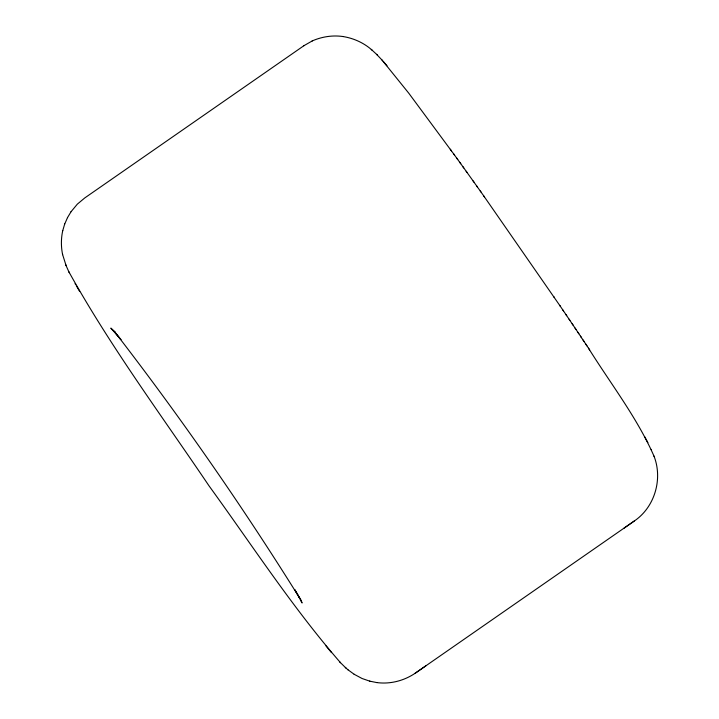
<?xml version="1.0" encoding="UTF-8"?>
<svg xmlns="http://www.w3.org/2000/svg" width="719" height="719" viewBox="0 0 719 719"><rect width="100%" height="100%" fill="white"/><g stroke="black" fill="none" stroke-linecap="round" stroke-linejoin="round"><path stroke-width="1.08" d="M62.751 230.601C60.989 238.501 60.98 246.743 62.625 254.67M64.665 224.13L67.55 217.524M62.715 230.754L64.71 223.969M71.046 211.728L77.319 204.16L84.761 197.941L303.993 45.648M67.487 217.65L71.118 211.611M376.54 682.538C390.058 684.425 403.961 680.821 415.231 673.218L634.239 521.05C654.802 507.192 662.963 478.98 653.993 456.098M624.083 528.114L634.239 521.05M415.007 673.352L425.81 665.866M312.145 41.001L312.37 40.866C321.905 36.714 332.457 35.051 342.783 36.507M303.769 45.773L312.37 40.866M369.943 681.217L362.088 678.511L354.125 674.26M376.711 682.565L369.584 681.118M342.621 36.48C353.442 38.134 363.886 42.798 372.065 50.141M345.3 667.412L347.996 669.802M347.735 669.614L354.395 674.449M115.552 332.223L110.816 328.107L120.963 339.62L115.4 332.789C181.062 417.883 242.51 506.41 299.383 597.615L294.745 589.715C297.208 592.771 305.97 611.761 300.147 598.19M376.63 54.365L382.553 60.63M371.292 49.422L377.385 55.066M340.527 662.72C292.309 607.267 252.144 545.272 209.04 485.882C161.344 415.187 110.205 346.306 68.772 271.629M339.736 661.947L346.109 668.203M381.969 59.965L408.734 93.146L454.606 155.196M386.984 65.753L383.164 61.331M331.495 652.636L326.004 645.95M453.446 153.596L457.751 159.555M456.655 158.027L460.753 163.725M483.842 196.062L560.407 306.393M459.711 162.269L463.791 167.949M450.292 149.228L451.496 150.9M462.802 166.565L467.107 172.56M466.164 171.257L473.911 182.078M473.093 180.945L477.407 186.985M476.652 185.933L480.93 191.937M480.238 190.975L484.48 196.943M559.724 305.386L563.57 311.066M565.925 314.536L569.897 320.413M562.842 309.979L566.716 315.704M572.144 323.748L575.973 329.437M569.053 319.164L573.043 325.078M575.029 328.035L578.867 333.751M588.501 348.194C610.799 383.964 637.223 417.802 654.2 456.601M580.476 336.168L584.134 341.624M577.878 332.277L581.518 337.705M553.81 296.686L554.385 297.549M585.796 344.131L589.679 349.946M583.046 340.015L586.929 345.812M79.683 291.501L76.286 285.686M75.082 283.601L75.675 284.625M644.566 436.559L647.891 442.643M66.085 265.59L62.535 254.319M65.582 264.484L69.258 272.708M651.225 449.384L651.423 449.869"/></g></svg>
